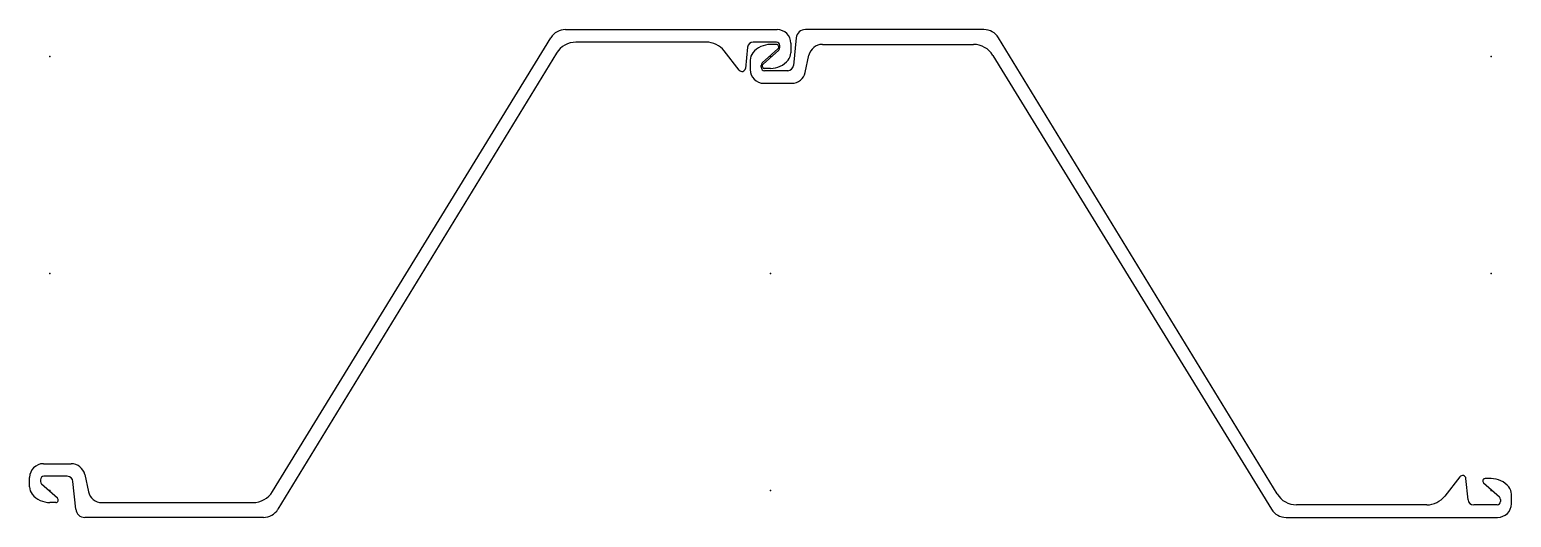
# Model space of a CAD drawing. Extents: x -18 to 1278, y -214 to 214.
import ezdxf

# ---------------------------------------------------------------- set-up
doc = ezdxf.new("R2010")
doc.units = 0
doc.header["$MEASUREMENT"] = 0
doc.layers.get('0').update_dxf_attribs({"color": 5, "linetype": 'CONTINUOUS'})

msp = doc.modelspace()

# ---------------------------------------------------------------- linework, layer by layer
at = {"linetype": 'Continuous'}
for p, q in [((450.76041, 213.5), (635.75, 213.5)), ((816.57849, 213.5), (660.49988, 213.5)), ((194.51227, -190.94998), (437.97079, 206.33749)), ((573.7467, 202.5), (459.92871, 202.5)), ((602.6969, 177.99083), (589.48566, 194.84041)), ((609.88947, 197.99785), (608.04279, 179.54318)), ((635.25, 202.5), (614.86462, 202.5)), ((636.5448, 196.78687), (622.74298, 184.36378)), ((623.4552, 183.21313), (637.25702, 195.63622)), ((635.11981, 200.5), (629.99939, 200.5)), ((638.25, 197.86598), (638.25, 199.5)), ((647.75, 201.5), (647.75, 193.17961)), ((652.53961, 206.29604), (650.11023, 182.00249)), ((675.32654, 200.5), (807.45947, 200.5)), ((1072.85352, -192.91339), (829.38483, 206.31004)), ((442.85355, 192.91339), (199.38484, -206.31004)), ((612.25, 186.82039), (612.25, 178.5)), ((621.75, 180.5), (621.75, 182.13402)), ((660.401, 176.00404), (663.58899, 190.99596)), ((824.51227, 190.94998), (1067.97083, -206.33749)), ((645.13507, 177.5), (624.75, 177.5)), ((630.00061, 179.5), (624.88019, 179.5)), ((624.25, 166.5), (648.66345, 166.5)), ((-5.75, -166.5), (18.66345, -166.5)), ((-17.75, -186.82039), (-17.75, -178.5)), ((-8.25, -180.5), (-8.25, -182.13402)), ((15.13506, -177.5), (-5.25, -177.5)), ((30.40101, -176.00404), (33.58899, -190.99596)), ((1232.6969, -177.99083), (1219.4856, -194.84041)), ((1239.88953, -197.99785), (1238.04285, -179.54318)), ((1260.00061, -179.5), (1254.88025, -179.5)), ((6.54478, -196.78687), (-7.25702, -184.36378)), ((22.5396, -206.29604), (20.11025, -182.00249)), ((1253.4552, -183.21313), (1267.25708, -195.63622)), ((1277.75, -201.5), (1277.75, -193.17961)), ((5.11979, -200.5), (-0.00063, -200.5)), ((45.32655, -200.5), (177.45947, -200.5)), ((1203.7467, -202.5), (1089.92871, -202.5)), ((1265.25, -202.5), (1244.86462, -202.5)), ((1268.25, -197.86598), (1268.25, -199.5)), ((186.57846, -213.5), (30.4999, -213.5)), ((1080.76038, -213.5), (1265.75, -213.5))]:
    msp.add_line(p, q, dxfattribs=at)
for centre, radius, start, end in [((450.76041, 198.5), 15, 90, 148.49997), ((635.75, 201.5), 12, 0, 90), ((660.49988, 205.5), 8, 90, 174.28934), ((816.57849, 198.5), 15, 31.37725, 90), ((459.92871, 182.5), 20, 90, 148.62282), ((573.7467, 182.5), 20, 38.09886, 90), ((614.86462, 197.5), 5, 90, 174.28561), ((629.99939, 180.5), 20, 90, 140.80221), ((635.11981, 198.37), 2.13, 311.99063, 90), ((635.25, 199.5), 3, 0, 90), ((635.25, 197.86598), 3, 311.99046, 0), ((675.32654, 188.5), 12, 90, 167.99503), ((807.45947, 180.5), 20, 31.50004, 90), ((622.25, 186.82039), 10, 140.80504, 180), ((624.75, 182.13402), 3, 131.99046, 180), ((624.88019, 181.63), 2.13, 131.99063, 270), ((630.00061, 199.5), 20, 270, 320.80221), ((645.13507, 182.5), 5, 270, 354.28944), ((637.75, 193.17961), 10, 320.80504, 0), ((605.05774, 179.84189), 3, 218.09886, 354.28558), ((624.25, 178.5), 12, 180, 270), ((624.75, 180.5), 3, 180, 270), ((648.66345, 178.5), 12, 270, 347.99503), ((-5.75, -178.5), 12, 90, 180), ((18.66345, -178.5), 12, 12.00496, 90), ((-5.25, -180.5), 3, 90, 180), ((15.13506, -182.5), 5, 5.71053, 90), ((1235.05774, -179.84189), 3, 5.7143, 141.90114), ((1254.88025, -181.63), 2.13, 90, 228.00815), ((1260.00061, -199.5), 20, 39.19779, 90), ((-7.75, -186.82039), 10, 180, 219.19496), ((-0.00063, -180.5), 20, 219.19783, 270), ((-5.25, -182.13402), 3, 180, 228.00946), ((45.32655, -188.5), 12, 192.00496, 270), ((177.45947, -180.5), 20, 270, 328.49996), ((1089.92871, -182.5), 20, 211.37713, 270), ((1267.75, -193.17961), 10, 0, 39.19496), ((5.11979, -198.37), 2.13, 270, 48.00938), ((30.4999, -205.5), 8, 185.71064, 270), ((186.57846, -198.5), 15, 270, 328.62284), ((1080.76038, -198.5), 15, 211.50015, 270), ((1203.7467, -182.5), 20, 270, 321.90103), ((1244.86462, -197.5), 5, 185.71446, 270), ((1265.25, -199.5), 3, 270, 0), ((1265.75, -201.5), 12, 270, 0), ((1265.25, -197.86598), 3, 0, 48.00867)]:
    msp.add_arc(centre, radius, start, end, dxfattribs=at)
for p in [(0, 190), (0, 190), (630, 190), (1260, 190), (1260, 190), (0, 0), (630, 0), (630, 0), (1260, 0), (0, -190), (630, -190), (630, -190), (630, -190), (1260, -190)]:
    msp.add_point(p, dxfattribs=at)

doc.saveas('drawing.dxf')
